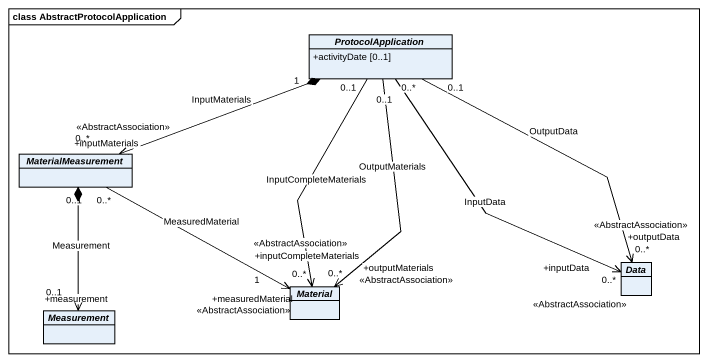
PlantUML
@startuml
mainframe class AbstractProtocolApplication
hide circle
hide empty members
skinparam classAttributeIconSize 0
abstract class ProtocolApplication {
  +activityDate [0..1]
}
abstract class MaterialMeasurement
abstract class Data
abstract class Measurement
abstract class Material
ProtocolApplication "1" *-left-> "0..*\n+inputMaterials\n<<AbstractAssociation>>" MaterialMeasurement : InputMaterials
ProtocolApplication "0..*" --> "0..*\n+inputData\n<<AbstractAssociation>>" Data : InputData
ProtocolApplication "0..1" --> "0..*\n+outputMaterials\n<<AbstractAssociation>>" Material : OutputMaterials
MaterialMeasurement "0..1" *--> "0..1\n+measurement" Measurement : Measurement
MaterialMeasurement "0..*" -right-> "1\n+measuredMaterial\n<<AbstractAssociation>>" Material : MeasuredMaterial
Data "0..*\n+outputData\n<<AbstractAssociation>>" <-up- "0..1" ProtocolApplication : OutputData
Material "0..*\n+inputCompleteMaterials\n<<AbstractAssociation>>" <-up- "0..1" ProtocolApplication : InputCompleteMaterials
@enduml
